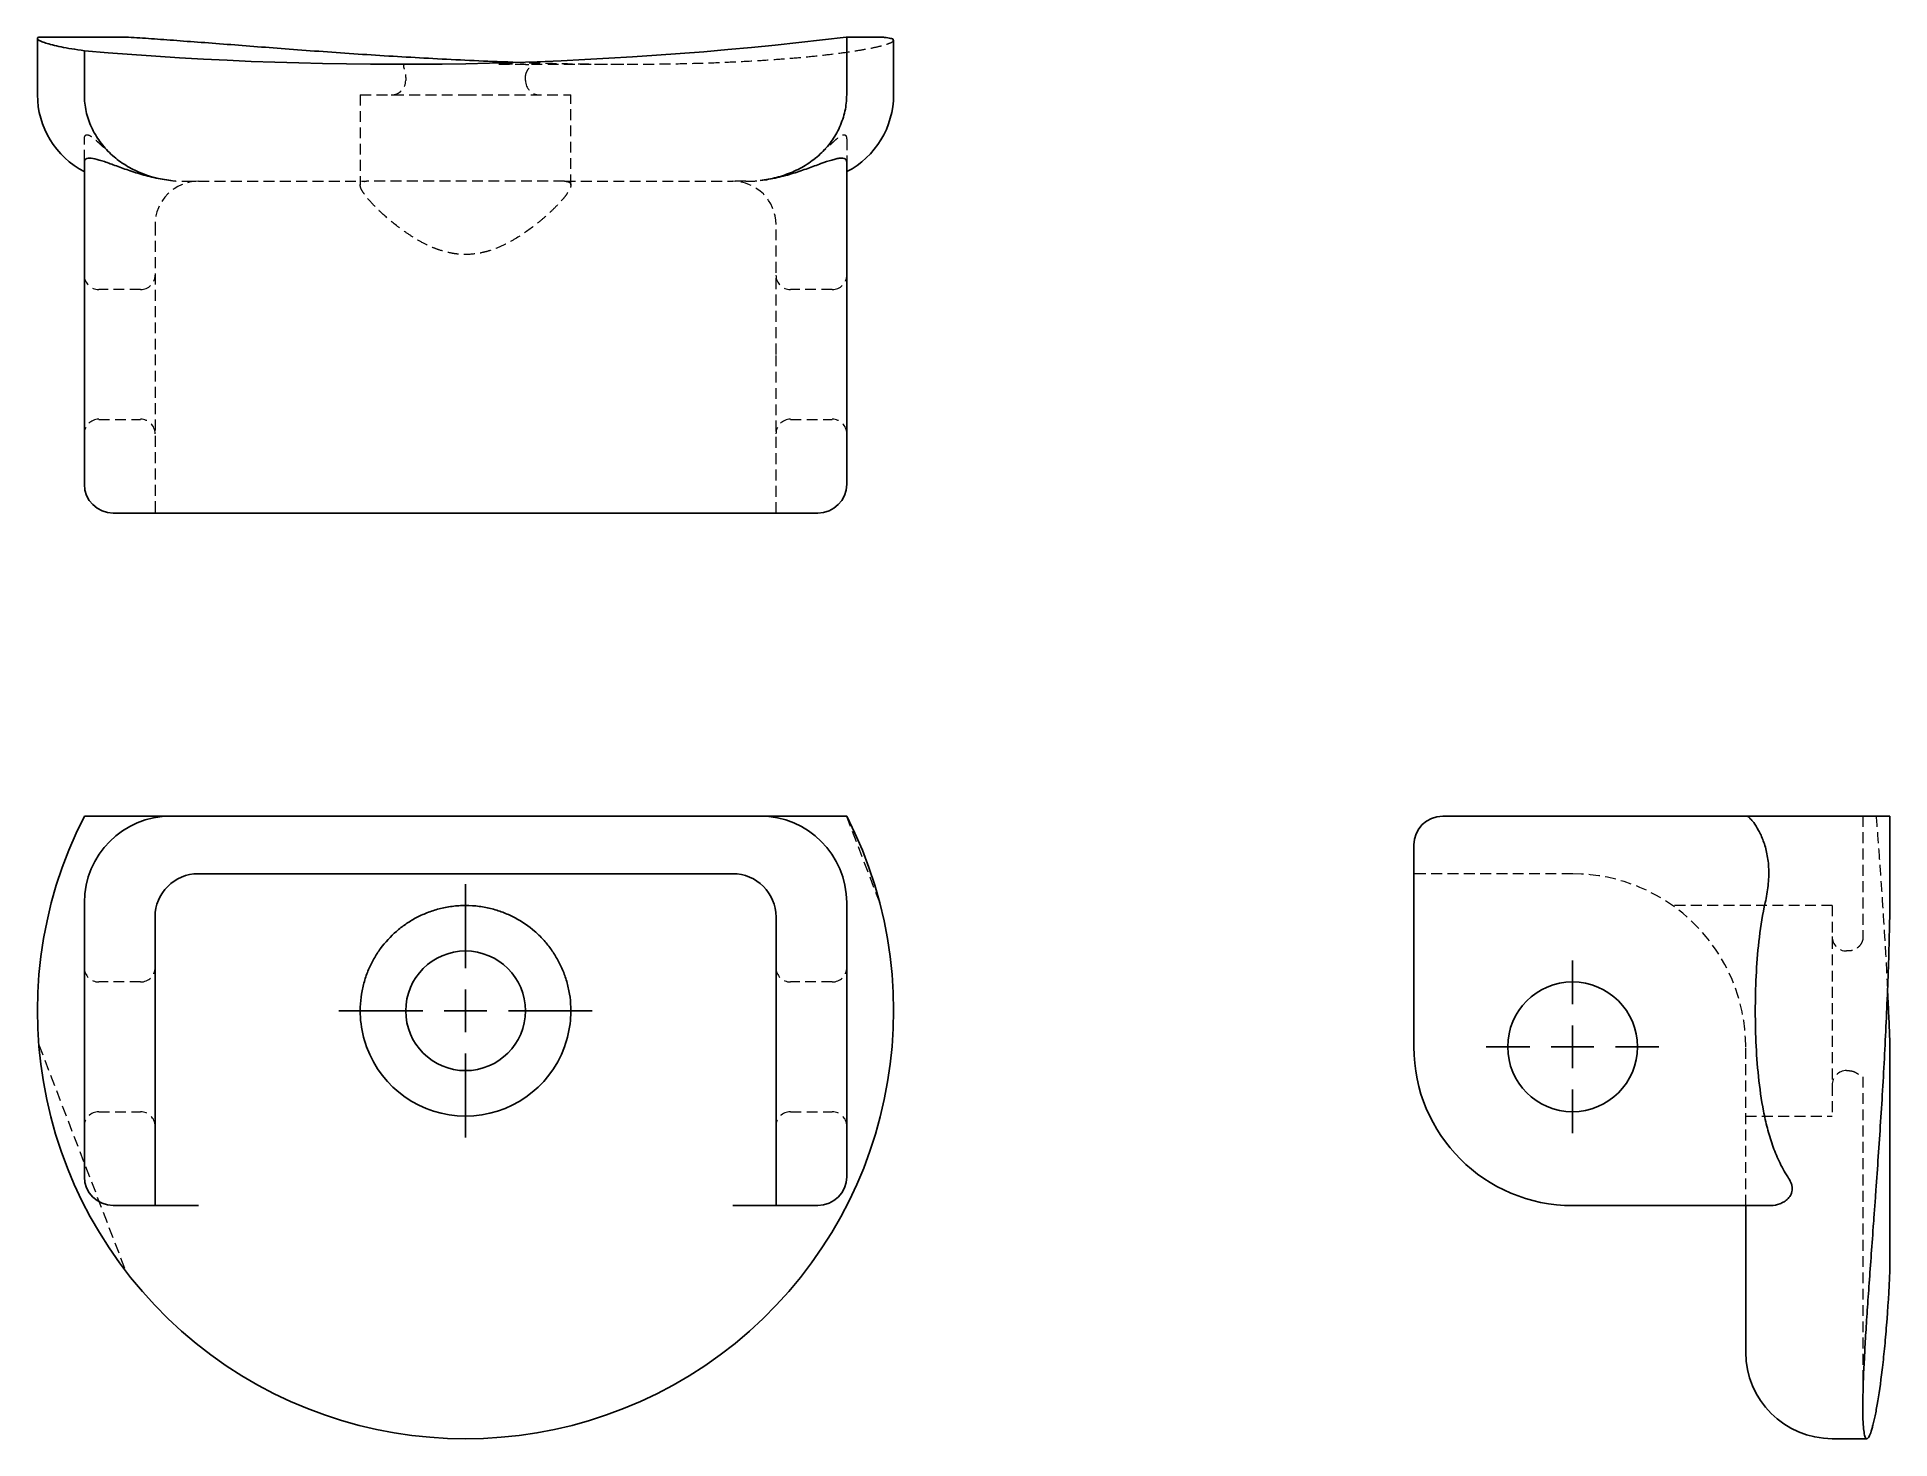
# Model space of a CAD drawing. Header units: millimetres. Extents: x 33 to 249, y 21 to 184.
import ezdxf

# ---------------------------------------------------------------- set-up
doc = ezdxf.new("R2010")
doc.units = ezdxf.units.MM
doc.linetypes.add('HIDDEN', pattern=[1.905, 1.27, -0.635])
doc.layers.add('10', color=7, linetype='Continuous')

# ---------------------------------------------------------------- blocks, each defined once
blk = doc.blocks.new('SW_CENTERMARKSYMBOL_0')
at = {"layer": '10', "color": 0}
for p, q in [((0, 5), (0, 14.8)), ((0, 0), (0, 2.5)), ((-5, 0), (-14.8, 0)), ((0, 0), (-2.5, 0)), ((0, 0), (0, -2.5)), ((0, 0), (2.5, 0)), ((5, 0), (14.8, 0)), ((0, -5), (0, -14.8))]:
    blk.add_line(p, q, dxfattribs=at)
blk = doc.blocks.new('SW_CENTERMARKSYMBOL_1')
at = {"layer": '10', "color": 0}
for p, q in [((0, 5), (0, 10.08)), ((0, 0), (0, 2.5)), ((-5, 0), (-10.08, 0)), ((0, 0), (-2.5, 0)), ((0, 0), (0, -2.5)), ((0, 0), (2.5, 0)), ((5, 0), (10.08, 0)), ((0, -5), (0, -10.08))]:
    blk.add_line(p, q, dxfattribs=at)

msp = doc.modelspace()

# ---------------------------------------------------------------- linework, layer by layer
at = {"color": 7, "linetype": 'Continuous', "lineweight": 25}
for p, q in [((33, 184.21), (33, 177.64)), ((33.16, 184.38), (43.3, 184.38)), ((127.48, 184.38), (127.52, 184.38)), ((127.52, 177.64), (127.52, 184.38)), ((127.52, 184.38), (131.42, 184.38)), ((133, 177.64), (133, 184)), ((38.48, 182.77), (38.48, 177.64)), ((38.48, 132.14), (38.48, 169.81)), ((127.52, 169.81), (127.52, 132.14)), ((48.59, 128.77), (41.85, 128.77)), ((117.41, 128.77), (48.59, 128.77)), ((124.15, 128.77), (117.41, 128.77)), ((48.59, 93.38), (117.41, 93.38)), ((197.14, 93.38), (232.62, 93.38)), ((242.64, 93.38), (249.38, 93.38)), ((249.38, 93.38), (249.38, 83.11)), ((193.77, 83.26), (193.77, 90)), ((51.79, 86.63), (114.21, 86.63)), ((38.48, 66.41), (38.48, 83.26)), ((127.52, 83.26), (127.52, 66.41)), ((193.77, 66.41), (193.77, 83.26)), ((46.73, 66.41), (46.73, 81.58)), ((119.27, 66.41), (119.27, 81.58)), ((38.48, 51.24), (38.48, 66.41)), ((46.73, 47.87), (46.73, 66.41)), ((119.27, 47.87), (119.27, 66.41)), ((127.52, 66.41), (127.52, 51.24)), ((249.38, 66.65), (249.38, 40.23)), ((41.85, 47.87), (46.73, 47.87)), ((51.79, 47.87), (46.73, 47.87)), ((119.27, 47.87), (114.21, 47.87)), ((124.15, 47.87), (119.27, 47.87)), ((235.47, 47.87), (212.31, 47.87)), ((232.53, 30.74), (232.53, 47.87)), ((242.64, 20.62), (246.68, 20.62))]:
    msp.add_line(p, q, dxfattribs=at)
at = {"color": 7, "linetype": 'HIDDEN', "lineweight": 18}
for p, q in [((75.19, 181.21), (80.72, 181.21)), ((80.76, 181.21), (80.5, 181.21)), ((86.88, 181.21), (101.7, 181.21)), ((87.17, 181.21), (86.97, 181.21)), ((70.7, 177.64), (83, 177.64)), ((70.7, 177.64), (70.7, 167.07)), ((76.01, 179.63), (76.01, 179.32)), ((83, 177.64), (95.3, 177.64)), ((89.99, 179.32), (89.99, 179.59)), ((95.3, 167.07), (95.3, 177.64)), ((41.85, 170.47), (41.96, 170.39)), ((123.8, 170.22), (124.15, 170.47)), ((50.24, 167.53), (51.79, 167.53)), ((51.79, 167.53), (71.44, 167.53)), ((94.56, 167.53), (71.44, 167.53)), ((94.56, 167.53), (114.21, 167.53)), ((115.76, 167.53), (114.21, 167.53)), ((46.73, 162.47), (46.73, 147.31)), ((119.27, 147.31), (119.27, 162.47)), ((45.05, 154.89), (40.16, 154.89)), ((125.84, 154.89), (120.95, 154.89)), ((46.73, 147.31), (46.73, 128.77)), ((119.27, 128.77), (119.27, 147.31)), ((40.16, 139.72), (45.05, 139.72)), ((120.95, 139.72), (125.84, 139.72)), ((127.48, 93.38), (131.42, 83.11)), ((246.21, 93.38), (246.21, 78.95)), ((212.31, 86.63), (193.77, 86.63)), ((242.64, 82.93), (224, 82.93)), ((242.64, 82.93), (242.64, 58.32)), ((244.53, 77.62), (244.32, 77.62)), ((45.05, 74), (40.16, 74)), ((125.84, 74), (120.95, 74)), ((33.16, 66.65), (43.3, 40.23)), ((232.53, 47.87), (232.53, 66.41)), ((244.32, 63.63), (244.54, 63.63)), ((246.21, 62.92), (246.21, 24.3)), ((246.21, 62.82), (246.21, 62.83)), ((40.16, 58.83), (45.05, 58.83)), ((120.95, 58.83), (125.84, 58.83)), ((232.53, 58.32), (242.64, 58.32))]:
    msp.add_line(p, q, dxfattribs=at)
at = {"color": 7, "linetype": 'Continuous', "lineweight": 25}
for centre, radius in [((83, 70.62), 6.99), ((212.31, 66.41), 7.58)]:
    msp.add_circle(centre, radius, dxfattribs=at)
for centre, radius, start, end in [((43.11, 177.64), 10.11, 180, 242.6676), ((122.89, 177.64), 10.11, 297.3167, 0), ((41.85, 132.14), 3.37, 180, 270), ((124.15, 132.14), 3.37, 270, 0), ((83, 70.62), 50, 152.934, 27.066), ((48.59, 83.26), 10.11, 90, 180), ((117.41, 83.26), 10.11, 0, 90), ((197.14, 90), 3.37, 90, 180), ((51.79, 81.58), 5.06, 90, 180), ((114.21, 81.58), 5.06, 0, 90), ((83, 70.62), 12.3, 200.0272, 339.9728), ((212.31, 66.41), 18.54, 180, 270), ((41.85, 51.24), 3.37, 180, 270), ((124.15, 51.24), 3.37, 270, 0), ((242.64, 30.74), 10.11, 180, 270)]:
    msp.add_arc(centre, radius, start, end, dxfattribs=at)
at = {"color": 7, "linetype": 'HIDDEN', "lineweight": 18}
for centre, radius, start, end in [((74.32, 179.32), 1.69, 270, 0), ((91.68, 179.32), 1.69, 180, 270), ((51.79, 162.47), 5.06, 90, 180), ((114.21, 162.47), 5.06, 0, 90), ((40.16, 156.57), 1.69, 180, 270), ((45.05, 156.57), 1.69, 270, 0), ((120.95, 156.57), 1.69, 180, 270), ((125.84, 156.57), 1.69, 270, 0), ((40.16, 138.04), 1.69, 90, 180), ((45.05, 138.04), 1.69, 0, 90), ((120.95, 138.04), 1.69, 90, 180), ((125.84, 138.04), 1.69, 0, 90), ((212.31, 66.41), 20.22, 0, 90), ((244.32, 79.3), 1.69, 180, 270), ((40.16, 75.68), 1.69, 180, 270), ((45.05, 75.68), 1.69, 270, 0), ((120.95, 75.68), 1.69, 180, 270), ((125.84, 75.68), 1.69, 270, 0), ((244.32, 61.95), 1.69, 90, 180), ((40.16, 57.14), 1.69, 90, 180), ((45.05, 57.14), 1.69, 0, 90), ((120.95, 57.14), 1.69, 90, 180), ((125.84, 57.14), 1.69, 0, 90)]:
    msp.add_arc(centre, radius, start, end, dxfattribs=at)
at = {"color": 7, "linetype": 'Continuous', "lineweight": 25}
msp.add_ellipse((75.19, 558.31), major_axis=(403.94, 0), ratio=0.93358, start_param=4.621378, end_param=4.8422, dxfattribs=at)
for points, knots in [([(38.48, 182.77), (37.42, 182.93), (36.52, 183.08), (35.02, 183.39), (34.42, 183.54), (33.75, 183.75), (33.56, 183.82), (33.26, 183.95), (33.15, 184.01), (32.95, 184.19), (32.97, 184.29), (33.16, 184.38)], [0, 0, 0, 0, 0.25, 0.25, 0.5, 0.5, 0.625, 0.625, 0.75, 0.75, 1, 1, 1, 1]), ([(43.3, 184.38), (44.17, 184.33), (45.91, 184.22), (48.87, 184), (52.09, 183.76), (55.53, 183.5), (59.14, 183.22), (62.9, 182.93), (66.85, 182.64), (70.92, 182.36), (75.04, 182.1), (79.22, 181.86), (83.47, 181.65), (86.6, 181.51), (88.27, 181.46), (88.53, 181.45)], [0, 0, 0, 0, 0.0808178, 0.1616359, 0.2448135, 0.3279914, 0.408804, 0.4896167, 0.5727611, 0.6559053, 0.7369742, 0.8180427, 0.9014886, 0.984934, 1, 1, 1, 1]), ([(132.96, 184), (132.97, 184.02), (133, 184.12), (132.68, 184.23), (132.12, 184.33), (131.6, 184.37), (131.42, 184.38)], [0, 0, 0, 0, 0.138447, 0.47844, 0.818432, 1, 1, 1, 1]), ([(48.59, 167.62), (47.29, 167.77), (46.03, 168.09), (44.53, 168.74), (44.24, 168.88), (43.66, 169.19), (43.38, 169.35), (42.57, 169.87), (42.06, 170.27), (41.11, 171.15), (40.67, 171.65), (39.91, 172.7), (39.58, 173.25), (39.17, 174.14), (39.05, 174.45), (38.84, 175.07), (38.76, 175.38), (38.55, 176.33), (38.48, 176.98), (38.48, 177.64)], [0, 0, 0, 0, 0.25, 0.25, 0.3125, 0.3125, 0.375, 0.375, 0.5, 0.5, 0.625, 0.625, 0.75, 0.75, 0.8125, 0.8125, 0.875, 0.875, 1, 1, 1, 1]), ([(127.52, 177.64), (127.52, 176.98), (127.45, 176.34), (127.25, 175.39), (127.16, 175.08), (126.95, 174.46), (126.83, 174.15), (126.43, 173.27), (126.1, 172.71), (125.53, 171.92), (125.32, 171.66), (124.89, 171.18), (124.67, 170.94), (124.19, 170.5), (123.95, 170.29), (123.43, 169.89), (123.17, 169.7), (122.34, 169.17), (121.77, 168.87), (120.88, 168.48), (120.58, 168.37), (119.96, 168.15), (119.65, 168.06), (118.7, 167.81), (118.06, 167.69), (117.41, 167.62)], [0, 0, 0, 0, 0.125, 0.125, 0.1875, 0.1875, 0.25, 0.25, 0.375, 0.375, 0.4375, 0.4375, 0.5, 0.5, 0.5625, 0.5625, 0.625, 0.625, 0.75, 0.75, 0.8125, 0.8125, 0.875, 0.875, 1, 1, 1, 1]), ([(48.59, 167.62), (47.91, 167.7), (47.25, 167.82), (46.28, 168.03), (45.96, 168.11), (45.34, 168.28), (45.02, 168.37), (44.12, 168.65), (43.55, 168.84), (42.74, 169.13), (42.48, 169.23), (41.97, 169.42), (41.73, 169.5), (41.26, 169.67), (41.04, 169.75), (40.62, 169.9), (40.41, 169.96), (39.85, 170.13), (39.53, 170.2), (39.14, 170.24), (39.02, 170.24), (38.82, 170.21), (38.74, 170.18), (38.54, 170.07), (38.48, 169.96), (38.48, 169.81)], [0, 0, 0, 0, 0.125, 0.125, 0.1875, 0.1875, 0.25, 0.25, 0.375, 0.375, 0.4375, 0.4375, 0.5, 0.5, 0.5625, 0.5625, 0.625, 0.625, 0.75, 0.75, 0.8125, 0.8125, 0.875, 0.875, 1, 1, 1, 1]), ([(127.52, 169.81), (127.52, 169.96), (127.46, 170.07), (127.26, 170.18), (127.18, 170.21), (126.98, 170.24), (126.86, 170.24), (126.6, 170.21), (126.46, 170.19), (126.14, 170.12), (125.96, 170.07), (125.4, 169.91), (124.97, 169.76), (124.04, 169.42), (123.52, 169.23), (122.44, 168.84), (121.88, 168.65), (120.98, 168.37), (120.67, 168.28), (120.04, 168.11), (119.72, 168.03), (118.75, 167.82), (118.09, 167.7), (117.41, 167.62)], [0, 0, 0, 0, 0.125, 0.125, 0.1875, 0.1875, 0.25, 0.25, 0.3125, 0.3125, 0.375, 0.375, 0.5, 0.5, 0.625, 0.625, 0.75, 0.75, 0.8125, 0.8125, 0.875, 0.875, 1, 1, 1, 1]), ([(48.59, 93.38), (47.29, 93.38), (46.03, 93.38), (44.53, 93.38), (44.24, 93.38), (43.66, 93.38), (43.38, 93.38), (42.57, 93.38), (42.06, 93.38), (41.11, 93.38), (40.67, 93.38), (39.91, 93.38), (39.58, 93.38), (39.17, 93.38), (39.05, 93.38), (38.84, 93.38), (38.76, 93.38), (38.55, 93.38), (38.48, 93.38), (38.48, 93.38)], [0, 0, 0, 0, 0.25, 0.25, 0.3125, 0.3125, 0.375, 0.375, 0.5, 0.5, 0.625, 0.625, 0.75, 0.75, 0.8125, 0.8125, 0.875, 0.875, 1, 1, 1, 1]), ([(127.52, 93.38), (127.52, 93.38), (127.45, 93.38), (127.25, 93.38), (127.16, 93.38), (126.95, 93.38), (126.83, 93.38), (126.43, 93.38), (126.1, 93.38), (125.53, 93.38), (125.32, 93.38), (124.89, 93.38), (124.67, 93.38), (124.19, 93.38), (123.95, 93.38), (123.43, 93.38), (123.17, 93.38), (122.34, 93.38), (121.77, 93.38), (120.88, 93.38), (120.58, 93.38), (119.96, 93.38), (119.65, 93.38), (118.7, 93.38), (118.06, 93.38), (117.41, 93.38)], [0, 0, 0, 0, 0.125, 0.125, 0.1875, 0.1875, 0.25, 0.25, 0.375, 0.375, 0.4375, 0.4375, 0.5, 0.5, 0.5625, 0.5625, 0.625, 0.625, 0.75, 0.75, 0.8125, 0.8125, 0.875, 0.875, 1, 1, 1, 1]), ([(234.81, 83.26), (234.96, 83.93), (235.07, 84.59), (235.18, 85.58), (235.21, 85.91), (235.24, 86.56), (235.24, 86.87), (235.21, 87.49), (235.19, 87.79), (235.12, 88.38), (235.07, 88.67), (234.91, 89.5), (234.76, 90.01), (234.42, 90.93), (234.23, 91.34), (233.84, 92.06), (233.65, 92.36), (233.37, 92.73), (233.28, 92.84), (233.11, 93.03), (233.03, 93.11), (232.82, 93.31), (232.7, 93.38), (232.62, 93.38)], [0, 0, 0, 0, 0.125, 0.125, 0.1875, 0.1875, 0.25, 0.25, 0.3125, 0.3125, 0.375, 0.375, 0.5, 0.5, 0.625, 0.625, 0.75, 0.75, 0.8125, 0.8125, 0.875, 0.875, 1, 1, 1, 1]), ([(242.64, 93.38), (241.98, 93.38), (241.34, 93.38), (240.39, 93.38), (240.08, 93.38), (239.46, 93.38), (239.15, 93.38), (238.27, 93.38), (237.71, 93.38), (236.92, 93.38), (236.66, 93.38), (236.18, 93.38), (235.94, 93.38), (235.5, 93.38), (235.29, 93.38), (234.89, 93.38), (234.7, 93.38), (234.17, 93.38), (233.87, 93.38), (233.48, 93.38), (233.37, 93.38), (233.15, 93.38), (233.06, 93.38), (232.81, 93.38), (232.69, 93.38), (232.62, 93.38)], [0, 0, 0, 0, 0.125, 0.125, 0.1875, 0.1875, 0.25, 0.25, 0.375, 0.375, 0.4375, 0.4375, 0.5, 0.5, 0.5625, 0.5625, 0.625, 0.625, 0.75, 0.75, 0.8125, 0.8125, 0.875, 0.875, 1, 1, 1, 1]), ([(94.56, 66.41), (94.93, 67.42), (95.15, 68.45), (95.27, 69.75), (95.29, 70.02), (95.3, 70.54), (95.3, 70.8), (95.28, 71.57), (95.23, 72.08), (95.07, 73.08), (94.95, 73.57), (94.68, 74.52), (94.52, 74.98), (94.14, 75.87), (93.93, 76.29), (93.46, 77.12), (93.2, 77.51), (92.66, 78.26), (92.37, 78.61), (91.75, 79.29), (91.42, 79.61), (90.38, 80.51), (89.63, 81.03), (88.4, 81.69), (87.97, 81.89), (87.06, 82.25), (86.59, 82.4), (85.86, 82.59), (85.61, 82.65), (85.1, 82.75), (84.85, 82.79), (84.06, 82.89), (83.54, 82.93), (82.74, 82.93), (82.48, 82.92), (81.95, 82.88), (81.68, 82.86), (80.9, 82.76), (80.4, 82.66), (79.66, 82.47), (79.42, 82.4), (78.95, 82.24), (78.72, 82.16), (78.04, 81.89), (77.61, 81.69), (76.79, 81.25), (76.39, 81.01), (75.63, 80.48), (75.26, 80.2), (74.24, 79.31), (73.62, 78.64), (72.79, 77.51), (72.54, 77.11), (72.07, 76.3), (71.86, 75.87), (71.49, 74.99), (71.32, 74.53), (71.04, 73.57), (70.93, 73.08), (70.77, 72.08), (70.72, 71.58), (70.69, 70.54), (70.7, 70.01), (70.85, 68.45), (71.07, 67.42), (71.44, 66.41)], [0, 0, 0, 0, 0.0625, 0.0625, 0.078125, 0.078125, 0.09375, 0.09375, 0.125, 0.125, 0.15625, 0.15625, 0.1875, 0.1875, 0.21875, 0.21875, 0.25, 0.25, 0.28125, 0.28125, 0.3125, 0.3125, 0.375, 0.375, 0.40625, 0.40625, 0.4375, 0.4375, 0.453125, 0.453125, 0.46875, 0.46875, 0.5, 0.5, 0.515625, 0.515625, 0.53125, 0.53125, 0.5625, 0.5625, 0.578125, 0.578125, 0.59375, 0.59375, 0.625, 0.625, 0.65625, 0.65625, 0.6875, 0.6875, 0.75, 0.75, 0.78125, 0.78125, 0.8125, 0.8125, 0.84375, 0.84375, 0.875, 0.875, 0.90625, 0.90625, 0.9375, 0.9375, 1, 1, 1, 1]), ([(237.44, 51.24), (237.05, 51.82), (236.72, 52.42), (236.14, 53.66), (235.89, 54.29), (235.43, 55.59), (235.24, 56.25), (234.89, 57.58), (234.74, 58.24), (234.35, 60.25), (234.17, 61.59), (233.88, 64.29), (233.79, 65.64), (233.67, 68.36), (233.65, 69.72), (233.66, 72.45), (233.7, 73.81), (233.85, 76.53), (233.96, 77.88), (234.29, 80.58), (234.51, 81.93), (234.81, 83.26)], [0, 0, 0, 0, 0.0625, 0.0625, 0.125, 0.125, 0.1875, 0.1875, 0.25, 0.25, 0.375, 0.375, 0.5, 0.5, 0.625, 0.625, 0.75, 0.75, 0.875, 0.875, 1, 1, 1, 1]), ([(249.38, 40.23), (249.27, 37.94), (249.14, 35.83), (248.91, 32.94), (248.83, 32.02), (248.66, 30.27), (248.57, 29.44), (248.29, 27.1), (248.09, 25.76), (247.8, 24.09), (247.71, 23.59), (247.56, 22.92), (247.52, 22.71), (247.42, 22.32), (247.37, 22.14), (247.15, 21.31), (246.98, 20.89), (246.75, 20.63), (246.68, 20.6), (246.59, 20.66), (246.56, 20.69), (246.5, 20.78), (246.48, 20.85), (246.35, 21.24), (246.28, 21.8), (246.22, 22.98), (246.21, 23.43), (246.21, 24.2), (246.21, 24.47), (246.21, 25.05), (246.22, 25.35), (246.25, 26.92), (246.31, 28.38), (246.44, 30.88), (246.49, 31.76), (246.57, 33.15), (246.6, 33.63), (246.67, 34.62), (246.7, 35.12), (246.87, 37.68), (247.03, 39.88), (247.29, 43.39), (247.38, 44.59), (247.51, 46.45), (247.56, 47.08), (247.65, 48.36), (247.7, 49.01), (247.93, 52.26), (248.11, 54.93), (248.38, 59.04), (248.47, 60.43), (248.63, 63.25), (248.71, 64.68), (248.93, 68.96), (249.06, 71.8), (249.21, 76.06), (249.26, 77.47), (249.33, 80.3), (249.36, 81.72), (249.38, 83.11)], [0, 0, 0, 0, 0.0625, 0.0625, 0.09375, 0.09375, 0.125, 0.125, 0.1875, 0.1875, 0.21875, 0.21875, 0.234375, 0.234375, 0.25, 0.25, 0.3125, 0.3125, 0.34375, 0.34375, 0.359375, 0.359375, 0.375, 0.375, 0.4375, 0.4375, 0.46875, 0.46875, 0.484375, 0.484375, 0.5, 0.5, 0.5625, 0.5625, 0.59375, 0.59375, 0.609375, 0.609375, 0.625, 0.625, 0.6875, 0.6875, 0.71875, 0.71875, 0.734375, 0.734375, 0.75, 0.75, 0.8125, 0.8125, 0.84375, 0.84375, 0.875, 0.875, 0.9375, 0.9375, 0.96875, 0.96875, 1, 1, 1, 1]), ([(249.1, 73.04), (249.12, 72.71), (249.18, 71.48), (249.28, 69.35), (249.35, 67.55), (249.38, 66.65)], [0, 0, 0, 0, 0.154672, 0.577337, 1, 1, 1, 1]), ([(235.47, 47.87), (235.82, 47.87), (236.17, 47.94), (236.68, 48.14), (236.85, 48.22), (237.18, 48.42), (237.34, 48.54), (237.55, 48.76), (237.61, 48.83), (237.74, 49), (237.79, 49.09), (237.88, 49.28), (237.92, 49.39), (237.96, 49.61), (237.98, 49.72), (237.97, 49.96), (237.95, 50.08), (237.9, 50.32), (237.86, 50.44), (237.71, 50.8), (237.58, 51.03), (237.44, 51.24)], [0, 0, 0, 0, 0.25, 0.25, 0.375, 0.375, 0.5, 0.5, 0.5625, 0.5625, 0.625, 0.625, 0.6875, 0.6875, 0.75, 0.75, 0.8125, 0.8125, 0.875, 0.875, 1, 1, 1, 1])]:
    msp.add_open_spline(points, degree=3, knots=knots, dxfattribs=at)
at = {"color": 7, "linetype": 'HIDDEN', "lineweight": 18}
for points, knots in [([(88.53, 181.45), (89.65, 181.41), (92.14, 181.33), (95.98, 181.25), (100.02, 181.2), (103.94, 181.21), (107.66, 181.26), (111.2, 181.35), (114.57, 181.49), (117.72, 181.66), (120.6, 181.87), (123.22, 182.1), (125.58, 182.36), (127.64, 182.62), (129.38, 182.9), (130.79, 183.17), (131.89, 183.43), (132.61, 183.68), (132.98, 183.87), (132.96, 183.96), (132.96, 184)], [0, 0, 0, 0, 0.046232, 0.103081, 0.161606, 0.22013, 0.276582, 0.333034, 0.391121, 0.449209, 0.50575, 0.562291, 0.62045, 0.67861, 0.735578, 0.792547, 0.851163, 0.909779, 0.966852, 1, 1, 1, 1]), ([(76.51, 181.21), (76.43, 181.21), (76.21, 181.21), (75.96, 181.19), (75.78, 181.14), (75.72, 181.03), (75.77, 180.83), (75.88, 180.53), (75.99, 180.11), (76, 179.79), (76.01, 179.63)], [0, 0, 0, 0, 0.072804, 0.198799, 0.326368, 0.455958, 0.588025, 0.722901, 0.860493, 1, 1, 1, 1]), ([(80.5, 181.21), (80.24, 181.21), (79.61, 181.2), (78.66, 181.2), (77.66, 181.2), (77.09, 181.2), (76.81, 181.21)], [0, 0, 0, 0, 0.185074, 0.450808, 0.735323, 1, 1, 1, 1]), ([(89.99, 179.59), (90, 179.72), (90.02, 179.99), (90.15, 180.34), (90.32, 180.63), (90.49, 180.84), (90.61, 180.98), (90.65, 181.06), (90.57, 181.11), (90.3, 181.14), (89.82, 181.17), (89.02, 181.19), (88.13, 181.21), (87.46, 181.21), (87.17, 181.21)], [0, 0, 0, 0, 0.041296, 0.082804, 0.125762, 0.172375, 0.225182, 0.286288, 0.357044, 0.436083, 0.591881, 0.742264, 0.887309, 1, 1, 1, 1]), ([(38.48, 172.44), (38.48, 172.58), (38.5, 172.71), (38.57, 172.86), (38.6, 172.9), (38.68, 172.95), (38.73, 172.97), (38.84, 172.98), (38.9, 172.96), (39.03, 172.92), (39.1, 172.88), (39.32, 172.75), (39.49, 172.62), (39.82, 172.34), (39.99, 172.18), (40.34, 171.85), (40.52, 171.69), (40.89, 171.34), (41.07, 171.17), (41.46, 170.82), (41.65, 170.65), (41.85, 170.47)], [0, 0, 0, 0, 0.125, 0.125, 0.1875, 0.1875, 0.25, 0.25, 0.3125, 0.3125, 0.375, 0.375, 0.5, 0.5, 0.625, 0.625, 0.75, 0.75, 0.875, 0.875, 1, 1, 1, 1]), ([(38.48, 169.92), (38.48, 170.06), (38.48, 170.39), (38.48, 171.03), (38.48, 171.76), (38.48, 172.21), (38.48, 172.44)], [0, 0, 0, 0, 0.257549, 0.625172, 0.811919, 1, 1, 1, 1]), ([(124.15, 170.47), (124.55, 170.82), (124.93, 171.17), (125.48, 171.68), (125.66, 171.85), (126.01, 172.18), (126.18, 172.34), (126.43, 172.55), (126.51, 172.61), (126.67, 172.74), (126.75, 172.79), (126.9, 172.88), (126.97, 172.92), (127.1, 172.96), (127.16, 172.98), (127.27, 172.97), (127.32, 172.95), (127.4, 172.9), (127.43, 172.86), (127.5, 172.71), (127.52, 172.58), (127.52, 172.44)], [0, 0, 0, 0, 0.25, 0.25, 0.375, 0.375, 0.5, 0.5, 0.5625, 0.5625, 0.625, 0.625, 0.6875, 0.6875, 0.75, 0.75, 0.8125, 0.8125, 0.875, 0.875, 1, 1, 1, 1]), ([(127.52, 172.44), (127.52, 172.21), (127.52, 171.77), (127.52, 171.03), (127.52, 170.37), (127.52, 170.01), (127.52, 169.86)], [0, 0, 0, 0, 0.18017, 0.36179, 0.732113, 1, 1, 1, 1]), ([(47.96, 167.74), (48.34, 167.67), (49.09, 167.54), (49.86, 167.53), (50.24, 167.53)], [0, 0, 0, 0, 0.5072468, 1, 1, 1, 1]), ([(94.56, 167.53), (94.93, 167.53), (95.15, 167.45), (95.27, 167.25), (95.29, 167.21), (95.3, 167.1), (95.3, 167.05), (95.28, 166.87), (95.23, 166.72), (95.07, 166.41), (94.95, 166.23), (94.68, 165.84), (94.52, 165.63), (94.14, 165.19), (93.93, 164.96), (93.46, 164.47), (93.2, 164.22), (92.66, 163.7), (92.37, 163.44), (91.75, 162.91), (91.42, 162.63), (90.38, 161.83), (89.63, 161.3), (88.4, 160.56), (87.97, 160.32), (87.06, 159.89), (86.59, 159.69), (85.86, 159.44), (85.61, 159.36), (85.1, 159.23), (84.85, 159.17), (84.06, 159.03), (83.54, 158.98), (82.74, 158.98), (82.48, 158.99), (81.95, 159.04), (81.68, 159.07), (80.9, 159.21), (80.4, 159.35), (79.66, 159.6), (79.42, 159.69), (78.95, 159.89), (78.72, 159.99), (78.04, 160.32), (77.61, 160.55), (76.79, 161.05), (76.39, 161.31), (75.63, 161.84), (75.26, 162.1), (74.24, 162.9), (73.62, 163.44), (72.79, 164.22), (72.54, 164.47), (72.07, 164.95), (71.86, 165.19), (71.49, 165.63), (71.32, 165.84), (71.04, 166.23), (70.93, 166.4), (70.77, 166.72), (70.72, 166.87), (70.69, 167.11), (70.7, 167.21), (70.85, 167.45), (71.07, 167.53), (71.44, 167.53)], [0, 0, 0, 0, 0.0625, 0.0625, 0.078125, 0.078125, 0.09375, 0.09375, 0.125, 0.125, 0.15625, 0.15625, 0.1875, 0.1875, 0.21875, 0.21875, 0.25, 0.25, 0.28125, 0.28125, 0.3125, 0.3125, 0.375, 0.375, 0.40625, 0.40625, 0.4375, 0.4375, 0.453125, 0.453125, 0.46875, 0.46875, 0.5, 0.5, 0.515625, 0.515625, 0.53125, 0.53125, 0.5625, 0.5625, 0.578125, 0.578125, 0.59375, 0.59375, 0.625, 0.625, 0.65625, 0.65625, 0.6875, 0.6875, 0.75, 0.75, 0.78125, 0.78125, 0.8125, 0.8125, 0.84375, 0.84375, 0.875, 0.875, 0.90625, 0.90625, 0.9375, 0.9375, 1, 1, 1, 1]), ([(115.76, 167.53), (116.19, 167.53), (116.88, 167.55), (117.56, 167.65), (117.83, 167.69)], [0, 0, 0, 0, 0.6093443, 1, 1, 1, 1]), ([(247.77, 93.38), (247.86, 92.13), (248.05, 89.63), (248.34, 85.68), (248.61, 81.59), (248.84, 77.9), (249, 75.04), (249.07, 73.59), (249.1, 73.04)], [0, 0, 0, 0, 0.195927, 0.391853, 0.593444, 0.795034, 0.920798, 1, 1, 1, 1]), ([(246.21, 79.01), (246.2, 78.93), (246.19, 78.83), (246.03, 78.48), (245.85, 78.22), (245.6, 77.97), (245.28, 77.77), (244.91, 77.64), (244.66, 77.62), (244.53, 77.61)], [0, 0, 0, 0, 0.297371, 0.428201, 0.551022, 0.668631, 0.78265, 0.893332, 1, 1, 1, 1]), ([(244.54, 63.64), (244.66, 63.63), (244.92, 63.61), (245.27, 63.48), (245.59, 63.3), (245.84, 63.08), (246.03, 62.87), (246.09, 62.8), (246.13, 62.75)], [0, 0, 0, 0, 0.121401, 0.254957, 0.404917, 0.57577, 0.772458, 1, 1, 1, 1])]:
    msp.add_open_spline(points, degree=3, knots=knots, dxfattribs=at)

# ---------------------------------------------------------------- block references
at = {"layer": '10'}
for name, p in [('SW_CENTERMARKSYMBOL_0', (83, 70.62)), ('SW_CENTERMARKSYMBOL_1', (212.31, 66.41))]:
    msp.add_blockref(name, p, dxfattribs=at)

doc.saveas('drawing.dxf')
